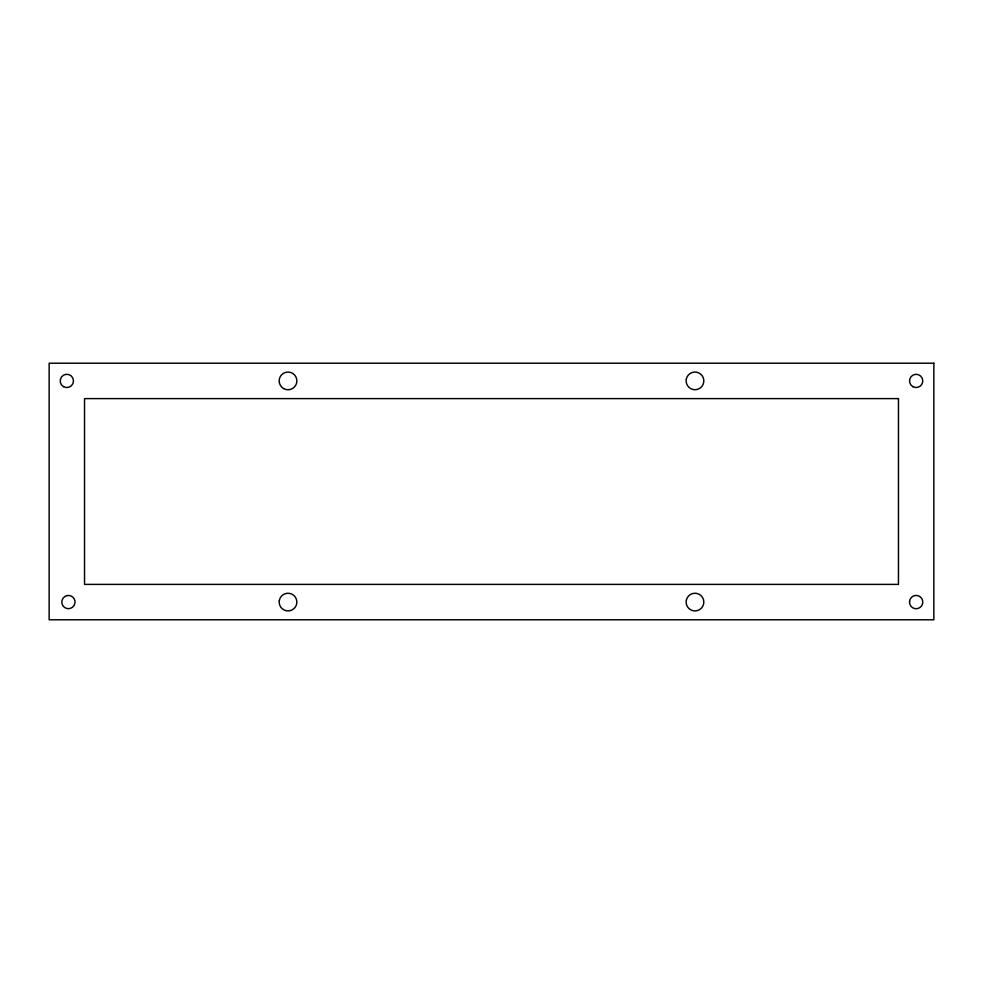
<?xml version="1.0" encoding="UTF-8"?>
<svg xmlns="http://www.w3.org/2000/svg" width="983" height="983" viewBox="0 0 983 983"><rect width="100%" height="100%" fill="white"/><g stroke="black" fill="none" stroke-linecap="round" stroke-linejoin="round"><path stroke-width="1.47" d="M909.582 601.178L909.57 602.911A6.635 6.635 0 0 0 916.402 608.723A6.635 6.635 0 0 0 922.779 602.419A6.635 6.635 0 0 0 917.065 595.514L915.333 595.501A6.635 6.635 0 0 0 909.582 601.178M279.27 600.773L279.233 603.083A8.847 8.847 0 0 0 296.768 603.402L296.805 601.092A8.847 8.847 0 0 0 289.334 593.339L287.024 593.302A8.847 8.847 0 0 0 279.27 600.773M686.294 379.205L686.159 381.515A8.847 8.847 0 0 0 693.31 389.563L695.608 389.698A8.847 8.847 0 0 0 703.668 382.547L703.803 380.249A8.847 8.847 0 0 0 686.294 379.205M686.392 599.986L686.134 602.284A8.847 8.847 0 0 0 703.57 604.189L703.828 601.891A8.847 8.847 0 0 0 697.082 593.499L694.784 593.24A8.847 8.847 0 0 0 686.392 599.986M67.139 595.575L65.505 596.128A6.635 6.635 0 0 0 64.706 607.592A6.635 6.635 0 0 0 75.027 602.542L74.929 600.822A6.635 6.635 0 0 0 67.139 595.575M933.85 363.219L49.15 363.219L49.15 619.781L933.85 619.781L933.85 363.219M898.462 398.606L84.538 398.606L84.538 584.394L898.462 584.394L898.462 398.606M63.526 386.663A6.635 6.635 0 0 0 73.479 380.913A6.635 6.635 0 0 0 63.526 375.162A6.635 6.635 0 0 0 63.526 386.663M912.802 386.638A6.635 6.635 0 0 0 922.791 380.962A6.635 6.635 0 0 0 912.875 375.15A6.635 6.635 0 0 0 912.802 386.638M283.596 388.568A8.847 8.847 0 0 0 296.866 380.9A8.847 8.847 0 0 0 283.596 373.245A8.847 8.847 0 0 0 283.596 388.568"/></g></svg>
